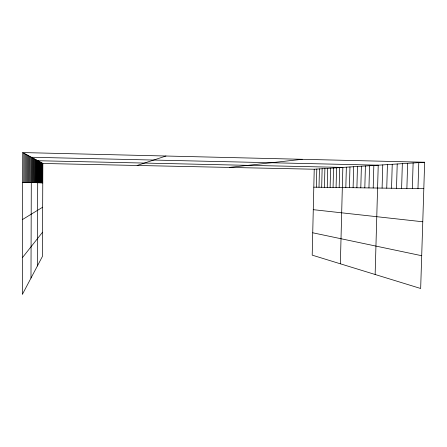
<?xml version="1.0" encoding="UTF-8"?>
<svg xmlns="http://www.w3.org/2000/svg" width="447" height="447" viewBox="0 0 447 447"><rect width="100%" height="100%" fill="white"/><g stroke="black" fill="none" stroke-linecap="round" stroke-linejoin="round"><path stroke-width="0.67" d="M22.724 152.567L22.35 294.433L42.465 256.349L42.845 163.468L22.724 152.567L424.65 162.25L420.666 288.494L312.202 255.148L314.23 169.223L424.65 162.25M23.752 182.326L23.831 153.17M24.82 182.354L24.898 153.746M25.842 182.382L25.926 154.304M26.837 182.415L26.915 154.841M27.787 182.437L27.87 155.355M28.709 182.465L28.792 155.858M29.603 182.493L29.681 156.338M30.463 182.516L30.541 156.802M30.983 278.09L31.374 157.255L378.229 165.183L375.139 274.497M32.095 182.566L32.178 157.69M32.877 182.588L32.961 158.109M33.631 182.611L33.709 158.517M34.363 182.627L34.441 158.914M35.067 182.65L35.151 159.3M35.754 182.672L35.838 159.668M36.425 182.689L36.503 160.032M37.067 182.706L37.151 160.384M37.392 265.959L37.783 160.724L342.843 167.418L340.368 263.808M38.263 182.745L38.347 161.032M38.816 182.756L38.9 161.328M39.353 182.773L39.437 161.618M39.878 182.789L39.962 161.903M40.392 182.806L40.47 162.183M40.889 182.817L40.968 162.451M41.375 182.834L41.454 162.714M41.85 182.845L41.929 162.971M42.314 182.857L42.392 163.222M316.375 187.204L316.811 169.061M319.002 187.237L319.443 168.893M321.689 187.276L322.136 168.726M324.438 187.315L324.896 168.547M327.249 187.354L327.712 168.374M330.121 187.394L330.596 168.189M333.065 187.433L333.551 168.005M336.077 187.472L336.574 167.809M339.167 187.517L339.67 167.614M345.827 187.606L346.358 167.195M349.42 187.656L349.962 166.966M353.113 187.706L353.666 166.731M356.907 187.757L357.471 166.491M360.807 187.813L361.388 166.245M364.819 187.869L365.417 165.988M368.948 187.924L369.563 165.731M373.2 187.986L373.832 165.457M382.096 188.103L382.755 164.893M386.744 188.17L387.426 164.602M391.544 188.237L392.242 164.295M396.495 188.304L397.215 163.982M401.607 188.371L402.345 163.658M406.882 188.444L407.647 163.323M412.341 188.522L413.123 162.976M417.979 188.6L418.789 162.619M22.445 257.628L42.566 232.189M22.546 219.499L42.666 207.207M137.145 165.468L165.96 156.02M229.289 167.418L302.206 159.3M313.811 187.17L423.817 188.679M42.845 163.468L314.23 169.223M22.646 182.292L42.767 182.873M313.274 209.677L422.773 221.779M312.732 232.786L421.7 255.718"/></g></svg>
